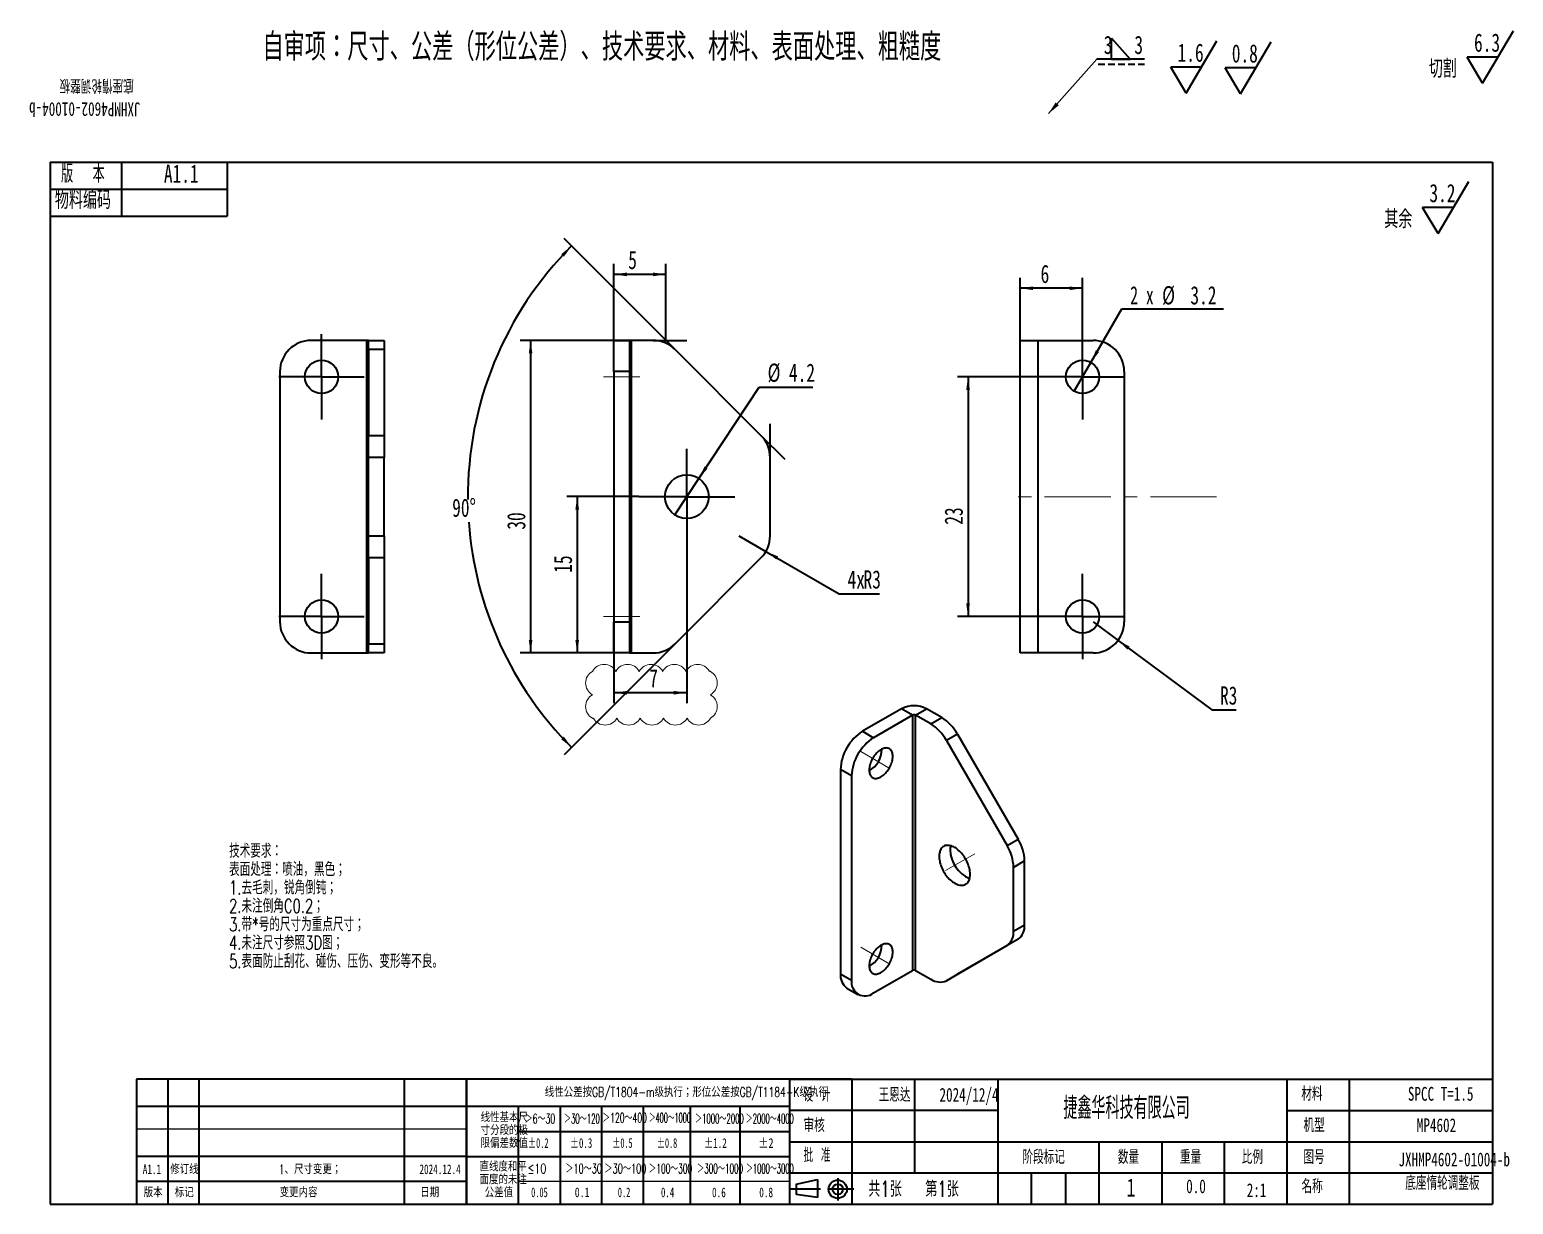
# Model space of a CAD drawing. Header units: millimetres. Extents: x 10 to 515, y -34 to 231.
# Drawn here: x 10.3 to 295.2, y 5.5 to 230.9 of the extents above; entities that cross this region are included whole.
import ezdxf

# ---------------------------------------------------------------- set-up
doc = ezdxf.new("R2010")
doc.units = ezdxf.units.MM
doc.linetypes.add('CENTERX2', pattern=[20.32, 12.7, -2.54, 2.54, -2.54])
doc.linetypes.add('HIDDEN', pattern=[1.905, 1.27, -0.635])
doc.layers.add('FORMAT', color=7, linetype='Continuous', lineweight=35)
doc.layers.add('轮廓实线层', color=7, linetype='Continuous', lineweight=35)
doc.styles.add('SLDTEXTSTYLE0', font='TXT', dxfattribs={"width": 0.7, "bigfont": 'bigfont'})
doc.styles.add('SLDTEXTSTYLE1', font='TXT', dxfattribs={"width": 0.7})
doc.styles.add('SLDTEXTSTYLE10', font='TXT', dxfattribs={"width": 0.569954, "bigfont": 'bigfont'})
doc.styles.add('SLDTEXTSTYLE11', font='TXT', dxfattribs={"width": 0.542825, "bigfont": 'bigfont'})
doc.styles.add('SLDTEXTSTYLE12', font='TXT', dxfattribs={"width": 0.607411, "bigfont": 'bigfont'})
doc.styles.add('SLDTEXTSTYLE13', font='TXT', dxfattribs={"width": 0.494457, "bigfont": 'bigfont'})
doc.styles.add('SLDTEXTSTYLE14', font='TXT', dxfattribs={"width": 0.523419, "bigfont": 'bigfont'})
doc.styles.add('SLDTEXTSTYLE15', font='TXT', dxfattribs={"width": 0.677411})
doc.styles.add('SLDTEXTSTYLE16', font='TXT', dxfattribs={"width": 0.616681})
doc.styles.add('SLDTEXTSTYLE17', font='TXT', dxfattribs={"width": 0.592279})
doc.styles.add('SLDTEXTSTYLE18', font='TXT', dxfattribs={"width": 0.633851})
doc.styles.add('SLDTEXTSTYLE19', font='TXT', dxfattribs={"width": 0.751649})
doc.styles.add('SLDTEXTSTYLE2', font='TXT', dxfattribs={"width": 0.579353, "bigfont": 'bigfont'})
doc.styles.add('SLDTEXTSTYLE20', font='TXT', dxfattribs={"width": 0.672854})
doc.styles.add('SLDTEXTSTYLE21', font='TXT', dxfattribs={"width": 0.604873})
doc.styles.add('SLDTEXTSTYLE22', font='TXT', dxfattribs={"width": 0.692137})
doc.styles.add('SLDTEXTSTYLE23', font='TXT', dxfattribs={"width": 0.516181, "bigfont": 'bigfont'})
doc.styles.add('SLDTEXTSTYLE24', font='TXT', dxfattribs={"width": 0.786906})
doc.styles.add('SLDTEXTSTYLE25', font='TXT', dxfattribs={"width": 0.513075, "bigfont": 'bigfont'})
doc.styles.add('SLDTEXTSTYLE26', font='TXT', dxfattribs={"width": 0.6, "bigfont": 'bigfont'})
doc.styles.add('SLDTEXTSTYLE27', font='TXT', dxfattribs={"width": 0.633333})
doc.styles.add('SLDTEXTSTYLE3', font='TXT', dxfattribs={"width": 0.633333, "bigfont": 'bigfont'})
doc.styles.add('SLDTEXTSTYLE4', font='TXT', dxfattribs={"width": 0.589499, "bigfont": 'bigfont'})
doc.styles.add('SLDTEXTSTYLE5', font='TXT', dxfattribs={"width": 0.526455, "bigfont": 'bigfont'})
doc.styles.add('SLDTEXTSTYLE6', font='TXT', dxfattribs={"width": 0.583287, "bigfont": 'bigfont'})
doc.styles.add('SLDTEXTSTYLE7', font='TXT', dxfattribs={"width": 0.632085})
doc.styles.add('SLDTEXTSTYLE8', font='TXT', dxfattribs={"width": 0.735068, "bigfont": 'bigfont'})
doc.styles.add('SLDTEXTSTYLE9', font='TXT', dxfattribs={"width": 0.615255, "bigfont": 'bigfont'})
doc.dimstyles.new('SLDDIMSTYLE0', dxfattribs={"dimtxt": 0.18, "dimasz": 2.5, "dimexe": 0, "dimexo": 0.0625, "dimgap": 0, "dimtad": 0, "dimtih": 1, "dimtoh": 1, "dimdec": 0, "dimrnd": 1e-09, "dimzin": 0, "dimdsep": 46, "dimtxsty": 'Standard', "dimsah": 1, "dimcen": 0.09, "dimadec": 0, "dimazin": 0, "dimtfac": 2.5, "dimtdec": 0, "dimtofl": 0, "dimtmove": 0, "dimatfit": 3, "dimfxl": 0, "dimfrac": 2, "dimtolj": 1, "dimtzin": 0, "dimarcsym": 0})
doc.dimstyles.new('SLDDIMSTYLE1', dxfattribs={"dimtxt": 3.5, "dimasz": 2.5, "dimexe": 0, "dimexo": 0.0625, "dimgap": 0.875, "dimtad": 2, "dimlfac": 0.5, "dimrnd": 1e-09, "dimzin": 12, "dimdsep": 46, "dimtxsty": 'SLDTEXTSTYLE1', "dimsah": 1, "dimcen": 0.09, "dimadec": 0, "dimazin": 3, "dimtfac": 1, "dimtmove": 0, "dimatfit": 0, "dimfxl": 0, "dimfrac": 2, "dimtolj": 1, "dimtzin": 12, "dimarcsym": 0})
doc.dimstyles.new('SLDDIMSTYLE2', dxfattribs={"dimtxt": 3.5, "dimasz": 2.5, "dimexe": 0, "dimexo": 0.0625, "dimgap": 0.875, "dimtad": 2, "dimlfac": 0.5, "dimrnd": 1e-09, "dimzin": 12, "dimdsep": 46, "dimtxsty": 'SLDTEXTSTYLE1', "dimsah": 1, "dimcen": 0.09, "dimadec": 0, "dimazin": 3, "dimtfac": 1, "dimtofl": 0, "dimtmove": 0, "dimatfit": 3, "dimfxl": 0, "dimfrac": 2, "dimtolj": 1, "dimtzin": 12, "dimarcsym": 0})
doc.dimstyles.new('SLDDIMSTYLE3', dxfattribs={"dimtxt": 3.5, "dimasz": 2.5, "dimexe": 0, "dimexo": 0.0625, "dimgap": 0.875, "dimtad": 0, "dimtih": 1, "dimtoh": 1, "dimlfac": 0.5, "dimrnd": 1e-09, "dimzin": 12, "dimdsep": 46, "dimtxsty": 'SLDTEXTSTYLE1', "dimblk1": 'NONE', "dimsah": 1, "dimcen": 0, "dimadec": 0, "dimazin": 3, "dimtfac": 1, "dimtmove": 0, "dimatfit": 3, "dimldrblk": 'NONE', "dimfxl": 0, "dimfrac": 2, "dimtolj": 1, "dimtzin": 12, "dimarcsym": 0})
doc.dimstyles.new('SLDDIMSTYLE4', dxfattribs={"dimtxt": 3.5, "dimasz": 2.5, "dimexe": 0, "dimexo": 0.0625, "dimgap": 0.875, "dimtad": 0, "dimtih": 1, "dimtoh": 1, "dimdec": 4, "dimlfac": 0.5, "dimzin": 12, "dimdsep": 46, "dimtxsty": 'SLDTEXTSTYLE1', "dimsah": 1, "dimcen": 0.09, "dimazin": 3, "dimtfac": 1, "dimtofl": 0, "dimtmove": 0, "dimatfit": 3, "dimfxl": 0, "dimfrac": 2, "dimtolj": 1, "dimtzin": 12, "dimarcsym": 0})
doc.dimstyles.new('SLDDIMSTYLE5', dxfattribs={"dimtxt": 3.5, "dimasz": 2.5, "dimexe": 0, "dimexo": 0.0625, "dimgap": 0.875, "dimtad": 0, "dimtih": 1, "dimtoh": 1, "dimlfac": 0.5, "dimrnd": 1e-09, "dimzin": 12, "dimdsep": 46, "dimtxsty": 'SLDTEXTSTYLE1', "dimsah": 1, "dimcen": 0, "dimadec": 0, "dimazin": 3, "dimtfac": 1, "dimtofl": 0, "dimtmove": 0, "dimatfit": 3, "dimfxl": 0, "dimfrac": 2, "dimtolj": 1, "dimtzin": 12, "dimarcsym": 0})
doc.dimstyles.new('SLDDIMSTYLE6', dxfattribs={"dimtxt": 3.5, "dimasz": 2.5, "dimexe": 0, "dimexo": 0.0625, "dimgap": 0.875, "dimtad": 0, "dimtih": 1, "dimtoh": 1, "dimdec": 1, "dimlfac": 0.5, "dimrnd": 1e-09, "dimzin": 12, "dimdsep": 46, "dimtxsty": 'SLDTEXTSTYLE1', "dimblk1": 'NONE', "dimsah": 1, "dimcen": 0, "dimadec": 0, "dimazin": 3, "dimtfac": 1, "dimtmove": 0, "dimatfit": 3, "dimldrblk": 'NONE', "dimfxl": 0, "dimfrac": 2, "dimtolj": 1, "dimtzin": 12, "dimarcsym": 0})
doc.dimstyles.new('SLDDIMSTYLE7', dxfattribs={"dimtxt": 3.5, "dimasz": 2.5, "dimexe": 0, "dimexo": 0.0625, "dimgap": 0.875, "dimtad": 0, "dimtih": 1, "dimtoh": 1, "dimlfac": 0.5, "dimrnd": 1e-09, "dimzin": 12, "dimdsep": 46, "dimtxsty": 'SLDTEXTSTYLE1', "dimsah": 1, "dimcen": 0, "dimadec": 0, "dimazin": 3, "dimtfac": 1, "dimtofl": 0, "dimtmove": 0, "dimatfit": 3, "dimfxl": 0, "dimfrac": 2, "dimtolj": 1, "dimtzin": 12, "dimarcsym": 0})

# ---------------------------------------------------------------- blocks, each defined once
blk = doc.blocks.new('SW_NOTE_0_3')
at = {"layer": 'FORMAT', "color": 0, "attachment_point": 1, "style": 'SLDTEXTSTYLE0'}
for s, insert, char_height in [('技术要求：', (0, 3.41), 2.646), ('表面处理：喷油，黑色；', (0, -0.12), 2.6458), ('1.去毛刺，锐角倒钝；', (0, -3.64), 2.6458), ('2.未注倒角C0.2；', (0, -7.17), 2.6458), ('3.带*号的尺寸为重点尺寸；', (0, -10.7), 2.6458), ('4.未注尺寸参照3D图；', (0, -14.23), 2.6458), ('5.表面防止刮花、碰伤、压伤、变形等不良。', (0, -17.76), 2.6458)]:
    blk.add_mtext(s, dxfattribs=dict(at, insert=insert, char_height=char_height))
blk = doc.blocks.new('SW_NOTE_0_14')
at = {"layer": 'FORMAT', "color": 0, "char_height": 1.852, "attachment_point": 2, "style": 'SLDTEXTSTYLE0'}
for s, insert in [('线性基本尺', (6.37, 2.39)), ('寸分段的极', (6.37, -0.08)), ('限偏差数值', (6.37, -2.55))]:
    blk.add_mtext(s, dxfattribs=dict(at, insert=insert))
blk = doc.blocks.new('SW_NOTE_0_15')
at = {"layer": 'FORMAT', "color": 0, "char_height": 1.852, "attachment_point": 2, "style": 'SLDTEXTSTYLE0'}
for s, insert in [('面度的未注', (6.37, -0.08)), ('直线度和平', (6.37, 2.39)), ('公差值', (5.55, -2.55))]:
    blk.add_mtext(s, dxfattribs=dict(at, insert=insert))
blk = doc.blocks.new('SW_NOTE_0_16')
at = {"layer": 'FORMAT', "color": 0, "attachment_point": 2}
for s, insert, char_height, style in [('JXHMP4602-01004-b', (17.12, 3.41), 2.6458, 'SLDTEXTSTYLE1'), ('底座惰轮调整板', (14.84, -1.12), 2.646, 'SLDTEXTSTYLE0')]:
    blk.add_mtext(s, dxfattribs=dict(at, insert=insert, char_height=char_height, style=style))
blk = doc.blocks.new('SW_NOTE_0_17')
at = {"layer": 'FORMAT', "color": 0, "attachment_point": 2, "rotation": 180}
for s, insert, char_height, style in [('底座惰轮调整板', (-14.84, 1.12), 2.646, 'SLDTEXTSTYLE0'), ('JXHMP4602-01004-b', (-17.12, -3.41), 2.6458, 'SLDTEXTSTYLE1')]:
    blk.add_mtext(s, dxfattribs=dict(at, insert=insert, char_height=char_height, style=style))
blk = doc.blocks.new('SW_SFSYMBOL_0')
at = {"layer": 'FORMAT', "color": 0}
for p, q in [((1.65, -5), (7.55, 5)), ((1.65, -5), (-1.3, 0)), ((4.6, 0), (-1.3, 0))]:
    blk.add_line(p, q, dxfattribs=at)
at = {"layer": 'FORMAT', "color": 0, "char_height": 3.5, "attachment_point": 1}
for s, insert, style in [('3.2', (0, 4.51), 'SLDTEXTSTYLE1'), ('其余', (-8.67, -0.49), 'SLDTEXTSTYLE0')]:
    blk.add_mtext(s, dxfattribs=dict(at, insert=insert, style=style))
blk = doc.blocks.new('SW_SFSYMBOL_1')
at = {"layer": 'FORMAT', "color": 0}
for p, q in [((1.65, -5), (7.55, 5)), ((1.65, -5), (-1.3, 0)), ((4.6, 0), (-1.3, 0))]:
    blk.add_line(p, q, dxfattribs=at)
at = {"layer": 'FORMAT', "color": 0, "char_height": 3.5, "attachment_point": 1}
for s, insert, style in [('6.3', (0, 4.51), 'SLDTEXTSTYLE1'), ('切割', (-8.68, -0.49), 'SLDTEXTSTYLE0')]:
    blk.add_mtext(s, dxfattribs=dict(at, insert=insert, style=style))
blk = doc.blocks.new('SW_SFSYMBOL_2')
at = {"layer": 'FORMAT', "color": 0}
for p, q in [((1.65, -5), (7.55, 5)), ((1.65, -5), (-1.3, 0)), ((4.6, 0), (-1.3, 0))]:
    blk.add_line(p, q, dxfattribs=at)
at = {"layer": 'FORMAT', "color": 0, "insert": (0, 4.51), "char_height": 3.5, "attachment_point": 1, "style": 'SLDTEXTSTYLE1'}
blk.add_mtext('0.8', dxfattribs=at)
blk = doc.blocks.new('SW_SFSYMBOL_3')
at = {"layer": 'FORMAT', "color": 0}
for p, q in [((1.65, -5), (7.55, 5)), ((1.65, -5), (-1.3, 0)), ((4.6, 0), (-1.3, 0))]:
    blk.add_line(p, q, dxfattribs=at)
at = {"layer": 'FORMAT', "color": 0, "insert": (0, 4.51), "char_height": 3.5, "attachment_point": 1, "style": 'SLDTEXTSTYLE1'}
blk.add_mtext('1.6', dxfattribs=at)
blk = doc.blocks.new('SW_SYMBOL_WELD_FILL')
at = {"layer": 'FORMAT', "color": 0}
for p, q in [((100, 0), (100, 900)), ((100, 900), (900, 0)), ((100, 0), (900, 0))]:
    blk.add_line(p, q, dxfattribs=at)
blk = doc.blocks.new('SW_WELDSYMBOL_0')
at = {"layer": 'FORMAT', "color": 0}
blk.add_line((9.15, 0), (0, 0), dxfattribs=at)
at = {"layer": 'FORMAT', "color": 0, "linetype": 'HIDDEN'}
blk.add_line((9.15, -1), (0, -1), dxfattribs=at)
at = {"layer": 'FORMAT', "color": 0, "xscale": 0.004511737089201878, "yscale": 0.004511737089201878, "zscale": 0.004511737089201878}
blk.add_blockref('SW_SYMBOL_WELD_FILL', (2.31, 0), dxfattribs=at)
at = {"layer": 'FORMAT', "color": 0, "char_height": 3.5, "attachment_point": 1, "style": 'SLDTEXTSTYLE1'}
for insert in [(1.31, 4.51), (7.18, 4.51)]:
    blk.add_mtext('3', dxfattribs=dict(at, insert=insert))
blk = doc.blocks.new('_D')
at = {"layer": 'FORMAT'}
for p, q in [((122.48, 165.28), (122.48, 185.94)), ((132.48, 171.28), (132.48, 185.94)), ((132.48, 183.94), (122.48, 183.94))]:
    blk.add_line(p, q, dxfattribs=at)
for points in [[(122.48, 183.94), (124.98, 183.59), (124.98, 184.29)], [(132.48, 183.94), (129.98, 184.29), (129.98, 183.59)]]:
    blk.add_solid(points, dxfattribs=at)
at = {"layer": 'FORMAT', "insert": (125.23, 188.45), "char_height": 3.5, "attachment_point": 1, "style": 'SLDTEXTSTYLE1'}
blk.add_mtext('5', dxfattribs=at)
blk = doc.blocks.new('_D_1')
at = {"layer": 'FORMAT'}
for p, q in [((136.48, 132.08), (136.48, 101.64)), ((122.48, 117.28), (122.48, 101.64)), ((136.48, 103.64), (122.48, 103.64))]:
    blk.add_line(p, q, dxfattribs=at)
for points in [[(122.48, 103.64), (124.98, 103.29), (124.98, 103.99)], [(136.48, 103.64), (133.98, 103.99), (133.98, 103.29)]]:
    blk.add_solid(points, dxfattribs=at)
at = {"layer": 'FORMAT', "insert": (129.27, 108.15), "char_height": 3.5, "attachment_point": 1, "style": 'SLDTEXTSTYLE1'}
blk.add_mtext('7', dxfattribs=at)
blk = doc.blocks.new('_D_2')
at = {"layer": 'FORMAT'}
for p, q in [((127.28, 141.28), (113.43, 141.28)), ((115.43, 141.28), (115.43, 111.28)), ((125.48, 111.28), (113.43, 111.28))]:
    blk.add_line(p, q, dxfattribs=at)
for points in [[(115.43, 141.28), (115.08, 138.78), (115.78, 138.78)], [(115.43, 111.28), (115.78, 113.78), (115.08, 113.78)]]:
    blk.add_solid(points, dxfattribs=at)
at = {"layer": 'FORMAT', "insert": (110.92, 126.67), "char_height": 3.5, "attachment_point": 1, "rotation": 90, "style": 'SLDTEXTSTYLE1'}
blk.add_mtext('15', dxfattribs=at)
blk = doc.blocks.new('_D_3')
at = {"layer": 'FORMAT'}
for p, q in [((125.48, 171.28), (104.48, 171.28)), ((106.48, 171.28), (106.48, 111.28)), ((125.48, 111.28), (104.48, 111.28))]:
    blk.add_line(p, q, dxfattribs=at)
for points in [[(106.48, 171.28), (106.13, 168.78), (106.83, 168.78)], [(106.48, 111.28), (106.83, 113.78), (106.13, 113.78)]]:
    blk.add_solid(points, dxfattribs=at)
at = {"layer": 'FORMAT', "insert": (101.97, 134.94), "char_height": 3.5, "attachment_point": 1, "rotation": 90, "style": 'SLDTEXTSTYLE1'}
blk.add_mtext('30', dxfattribs=at)
blk = doc.blocks.new('_D_4')
at = {"layer": 'FORMAT'}
for p, q in [((138.8, 144.78), (150.4, 162.3)), ((150.4, 162.3), (160.71, 162.3)), ((134.16, 137.77), (138.8, 144.78))]:
    blk.add_line(p, q, dxfattribs=at)
blk.add_solid([(138.8, 144.78), (140.47, 146.67), (139.89, 147.06)], dxfattribs=at)
at = {"layer": 'FORMAT', "char_height": 3.5, "attachment_point": 1, "style": 'SLDTEXTSTYLE1'}
for s, insert in [('%%c', (151.99, 166.83)), ('4.2', (156.1, 166.82))]:
    blk.add_mtext(s, dxfattribs=dict(at, insert=insert))
blk = doc.blocks.new('_None')
blk = doc.blocks.new('_D_5')
at = {"layer": 'FORMAT'}
for p, q in [((134.24, 169.52), (112.95, 190.81)), ((134.24, 113.03), (112.95, 91.74))]:
    blk.add_line(p, q, dxfattribs=at)
for start, end in [(135, 180.4705), (184.1206, 225)]:
    blk.add_arc((162.48, 141.28), 68.05, start, end, dxfattribs=at)
for points in [[(114.36, 189.4), (112.37, 187.84), (112.88, 187.35)], [(114.36, 93.15), (112.88, 95.2), (112.37, 94.71)]]:
    blk.add_solid(points, dxfattribs=at)
at = {"layer": 'FORMAT', "insert": (91.42, 140.9), "char_height": 3.5, "attachment_point": 1, "style": 'SLDTEXTSTYLE1'}
blk.add_mtext('90°', dxfattribs=at)
blk = doc.blocks.new('_D_6')
at = {"layer": 'FORMAT'}
for p, q in [((146.48, 133.76), (151.68, 130.76)), ((151.68, 130.76), (165.76, 122.63)), ((165.76, 122.63), (173.48, 122.63))]:
    blk.add_line(p, q, dxfattribs=at)
blk.add_solid([(151.68, 130.76), (153.67, 129.21), (154.02, 129.81)], dxfattribs=at)
at = {"layer": 'FORMAT', "char_height": 3.5, "attachment_point": 1, "style": 'SLDTEXTSTYLE1'}
for s, insert in [('4x', (167.35, 127.14)), ('R3', (170.42, 127.14))]:
    blk.add_mtext(s, dxfattribs=dict(at, insert=insert))
blk = doc.blocks.new('SW_CENTERMARKSYMBOL_0')
at = {"layer": 'FORMAT', "color": 0}
for p, q in [((0, 5), (0, 9.2)), ((0, 0), (0, 5)), ((-5, 0), (-9.2, 0)), ((0, 0), (-5, 0)), ((0, 0), (0, -5)), ((0, 0), (5, 0)), ((5, 0), (9.2, 0)), ((0, -5), (0, -9.2))]:
    blk.add_line(p, q, dxfattribs=at)
blk = doc.blocks.new('SW_REVISION_CLOUD_0')
at = {"layer": 'FORMAT', "color": 0, "linetype": 'Continuous', "lineweight": 18}
for centre, radius, start, end in [((-9.08, 3.25), 2.57, 28.955, 151.045), ((-4.59, 3.25), 2.57, 28.955, 151.045), ((-0.09, 3.25), 2.57, 28.955, 151.045), ((4.4, 3.25), 2.57, 28.955, 151.045), ((8.89, 3.25), 2.57, 28.955, 151.045), ((-10.08, 2.25), 2.57, 118.955, 241.045), ((11.23, 4.44), 0.107, 28.955, 151.045), ((10.08, 2.25), 2.57, 298.955, 61.045), ((-10.08, -2.25), 2.57, 118.955, 241.045), ((10.08, -2.25), 2.57, 298.955, 61.045), ((-11.23, -4.44), 0.107, 208.955, 331.045), ((-8.89, -3.25), 2.57, 208.955, 331.045), ((-4.4, -3.25), 2.57, 208.955, 331.045), ((0.09, -3.25), 2.57, 208.955, 331.045), ((4.59, -3.25), 2.57, 208.955, 331.045), ((9.08, -3.25), 2.57, 208.955, 331.045)]:
    blk.add_arc(centre, radius, start, end, dxfattribs=at)
blk = doc.blocks.new('_D_7')
at = {"layer": 'FORMAT'}
for p, q in [((204.29, 164.28), (188.49, 164.28)), ((190.49, 164.28), (190.49, 118.28)), ((204.29, 118.28), (188.49, 118.28))]:
    blk.add_line(p, q, dxfattribs=at)
for points in [[(190.49, 164.28), (190.14, 161.78), (190.84, 161.78)], [(190.49, 118.28), (190.84, 120.78), (190.14, 120.78)]]:
    blk.add_solid(points, dxfattribs=at)
at = {"layer": 'FORMAT', "insert": (185.98, 135.89), "char_height": 3.5, "attachment_point": 1, "rotation": 90, "style": 'SLDTEXTSTYLE1'}
blk.add_mtext('23', dxfattribs=at)
blk = doc.blocks.new('_D_8')
at = {"layer": 'FORMAT'}
for p, q in [((200.49, 171.28), (200.49, 183.28)), ((212.49, 172.48), (212.49, 183.28)), ((212.49, 181.28), (200.49, 181.28))]:
    blk.add_line(p, q, dxfattribs=at)
for points in [[(200.49, 181.28), (202.99, 180.93), (202.99, 181.63)], [(212.49, 181.28), (209.99, 181.63), (209.99, 180.93)]]:
    blk.add_solid(points, dxfattribs=at)
at = {"layer": 'FORMAT', "insert": (204.42, 185.79), "char_height": 3.5, "attachment_point": 1, "style": 'SLDTEXTSTYLE1'}
blk.add_mtext('6', dxfattribs=at)
blk = doc.blocks.new('_D_9')
at = {"layer": 'FORMAT'}
for p, q in [((214.09, 167.05), (220.04, 177.35)), ((220.04, 177.35), (239.54, 177.35)), ((210.89, 161.5), (214.09, 167.05))]:
    blk.add_line(p, q, dxfattribs=at)
blk.add_solid([(214.09, 167.05), (215.65, 169.04), (215.04, 169.39)], dxfattribs=at)
at = {"layer": 'FORMAT', "char_height": 3.5, "attachment_point": 1}
for s, insert, style in [('2 x', (221.63, 181.68), 'SLDTEXTSTYLE27'), ('%%c', (227.76, 181.69), 'SLDTEXTSTYLE1'), ('3.2', (233.19, 181.68), 'SLDTEXTSTYLE1')]:
    blk.add_mtext(s, dxfattribs=dict(at, insert=insert, style=style))
blk = doc.blocks.new('_D_10')
at = {"layer": 'FORMAT'}
for p, q in [((214.49, 117.28), (219.31, 113.7)), ((219.31, 113.7), (237.3, 100.36)), ((237.3, 100.36), (241.95, 100.36))]:
    blk.add_line(p, q, dxfattribs=at)
blk.add_solid([(219.31, 113.7), (221.11, 111.93), (221.53, 112.49)], dxfattribs=at)
at = {"layer": 'FORMAT', "insert": (238.88, 104.87), "char_height": 3.5, "attachment_point": 1, "style": 'SLDTEXTSTYLE1'}
blk.add_mtext('R3', dxfattribs=at)
blk = doc.blocks.new('SW_CENTERMARKSYMBOL_1')
at = {"layer": 'FORMAT', "color": 0}
for p, q in [((0, 5), (0, 8.2)), ((0, 0), (0, 5)), ((-5, 0), (-8.2, 0)), ((0, 0), (-5, 0)), ((0, 0), (0, -5)), ((0, 0), (5, 0)), ((5, 0), (8.2, 0)), ((0, -5), (0, -8.2))]:
    blk.add_line(p, q, dxfattribs=at)
blk = doc.blocks.new('SW_CENTERMARKSYMBOL_2')
at = {"layer": 'FORMAT', "color": 0}
for p, q in [((0, 5), (0, 8.2)), ((0, 0), (0, 5)), ((-5, 0), (-8.2, 0)), ((0, 0), (-5, 0)), ((0, 0), (0, -5)), ((0, 0), (5, 0)), ((5, 0), (8.2, 0)), ((0, -5), (0, -8.2))]:
    blk.add_line(p, q, dxfattribs=at)
blk = doc.blocks.new('SW_CENTERMARKSYMBOL_3')
at = {"layer": 'FORMAT', "color": 0}
for p, q in [((0, 5), (0, 8.2)), ((0, 0), (0, 5)), ((-5, 0), (-8.2, 0)), ((0, 0), (-5, 0)), ((0, 0), (0, -5)), ((0, 0), (5, 0)), ((5, 0), (8.2, 0)), ((0, -5), (0, -8.2))]:
    blk.add_line(p, q, dxfattribs=at)
blk = doc.blocks.new('SW_CENTERMARKSYMBOL_4')
at = {"layer": 'FORMAT', "color": 0}
for p, q in [((0, 5), (0, 8.2)), ((0, 0), (0, 5)), ((-5, 0), (-8.2, 0)), ((0, 0), (-5, 0)), ((0, 0), (0, -5)), ((0, 0), (5, 0)), ((5, 0), (8.2, 0)), ((0, -5), (0, -8.2))]:
    blk.add_line(p, q, dxfattribs=at)

msp = doc.modelspace()

# ---------------------------------------------------------------- linework, layer by layer
at = {"color": 7, "linetype": 'Continuous', "lineweight": 35}
for p, q in [((74.93588, 171.27563), (64.33588, 171.27563)), ((74.93588, 171.27563), (74.93588, 111.27563)), ((75.33588, 171.27563), (74.93588, 171.27563)), ((75.33588, 171.27563), (78.33588, 171.27563)), ((75.33588, 169.51827), (75.33588, 171.27563)), ((78.33588, 171.27563), (78.33588, 169.51827)), ((122.4821, 171.27563), (125.4821, 171.27563)), ((122.4821, 165.27563), (122.4821, 171.27563)), ((125.4821, 171.27563), (125.4821, 165.27563)), ((125.8821, 171.27563), (125.4821, 171.27563)), ((125.8821, 111.27563), (125.8821, 171.27563)), ((129.99682, 171.27563), (125.8821, 171.27563)), ((200.49381, 171.27563), (203.89381, 171.27563)), ((200.49381, 111.27563), (200.49381, 171.27563)), ((203.89381, 171.27563), (203.89381, 111.27563)), ((203.89381, 171.27563), (214.49381, 171.27563)), ((78.33588, 169.51827), (75.33588, 169.51827)), ((75.33588, 169.51827), (75.33588, 153.03299)), ((78.33588, 169.51827), (78.33588, 153.03299)), ((134.23946, 169.51827), (150.72474, 153.03299)), ((58.33588, 165.27563), (58.33588, 117.27563)), ((122.4821, 165.27563), (122.4821, 117.27563)), ((125.4821, 165.27563), (122.4821, 165.27563)), ((125.4821, 165.27563), (125.4821, 117.27563)), ((220.49381, 165.27563), (220.49381, 117.27563)), ((75.33588, 153.03299), (78.33588, 153.03299)), ((75.33588, 148.79035), (75.33588, 153.03299)), ((78.33588, 153.03299), (78.33588, 148.79035)), ((78.33588, 148.79035), (75.33588, 148.79035)), ((75.33588, 133.76091), (75.33588, 148.79035)), ((78.33588, 133.76091), (78.33588, 148.79035)), ((152.4821, 133.76091), (152.4821, 148.79035)), ((75.33588, 133.76091), (78.33588, 133.76091)), ((75.33588, 129.51827), (75.33588, 133.76091)), ((78.33588, 133.76091), (78.33588, 129.51827)), ((78.33588, 129.51827), (75.33588, 129.51827)), ((75.33588, 129.51827), (75.33588, 113.03299)), ((78.33588, 129.51827), (78.33588, 113.03299)), ((150.72474, 129.51827), (134.23946, 113.03299)), ((122.4821, 117.27563), (125.4821, 117.27563)), ((122.4821, 111.27563), (122.4821, 117.27563)), ((125.4821, 117.27563), (125.4821, 111.27563)), ((64.33588, 111.27563), (74.93588, 111.27563)), ((74.93588, 111.27563), (75.33588, 111.27563)), ((75.33588, 113.03299), (78.33588, 113.03299)), ((75.33588, 111.27563), (75.33588, 113.03299)), ((78.33588, 111.27563), (75.33588, 111.27563)), ((78.33588, 113.03299), (78.33588, 111.27563)), ((125.4821, 111.27563), (122.4821, 111.27563)), ((125.4821, 111.27563), (125.8821, 111.27563)), ((125.8821, 111.27563), (129.99682, 111.27563)), ((203.89381, 111.27563), (200.49381, 111.27563)), ((214.49381, 111.27563), (203.89381, 111.27563)), ((177.7286, 100.56889), (170.23327, 96.24192)), ((179.84992, 99.34428), (177.7286, 100.56889)), ((180.41561, 99.34428), (182.53693, 100.56889)), ((185.44647, 98.88924), (182.53693, 100.56889)), ((179.84992, 99.34428), (172.35459, 95.01731)), ((179.84992, 99.34428), (179.84992, 50.35183)), ((180.41561, 50.35183), (180.41561, 99.34428)), ((183.32515, 97.66463), (180.41561, 99.34428)), ((183.32515, 97.66463), (185.44647, 98.88924)), ((170.23327, 96.24192), (172.35459, 95.01731)), ((188.44647, 95.72242), (186.32515, 94.49781)), ((186.32515, 94.49781), (197.98201, 74.30755)), ((188.44647, 95.72242), (200.10333, 75.53216)), ((168.11195, 87.66884), (165.99063, 88.89346)), ((165.99063, 88.89346), (165.99063, 49.6995)), ((168.11195, 87.66884), (168.11195, 48.47488)), ((197.98201, 74.30755), (200.10333, 75.53216)), ((201.34597, 71.35051), (199.22465, 70.1259)), ((201.34597, 59.07836), (201.34597, 71.35051)), ((199.22465, 57.85375), (199.22465, 70.1259)), ((199.22465, 57.85375), (201.34597, 59.07836)), ((197.98201, 55.10682), (186.32515, 48.37527)), ((200.10333, 56.33143), (188.44647, 49.59989)), ((200.10333, 56.33143), (197.98201, 55.10682)), ((165.99063, 49.6995), (168.11195, 48.47488)), ((172.35459, 46.02486), (179.84992, 50.35183)), ((180.41561, 50.35183), (183.32515, 48.67218)), ((186.32515, 48.37527), (188.44647, 49.59989)), ((167.23351, 46.95243), (169.35483, 45.72782)), ((94.18557, 14.62966), (30.7863, 14.62966))]:
    msp.add_line(p, q, dxfattribs=at)
at = {"color": 7, "linetype": 'Continuous', "lineweight": 35, "flags": 128}
for points in [[(171.50606, 88.81168), (171.51421, 88.5948), (171.53861, 88.38888), (171.57907, 88.19543), (171.63532, 88.01583), (171.70693, 87.85137), (171.7934, 87.70324), (171.8941, 87.57252), (172.00831, 87.46013), (172.1352, 87.36689), (172.27387, 87.29347), (172.4233, 87.2404), (172.58243, 87.20807), (172.75011, 87.1967), (172.92513, 87.20638), (173.10622, 87.23704), (173.29209, 87.28845), (173.4814, 87.36025), (173.67277, 87.45192), (173.86484, 87.5628), (174.05621, 87.69208), (174.24552, 87.83885), (174.43139, 88.00204), (174.61248, 88.18047), (174.7875, 88.37286), (174.95518, 88.57783), (175.1143, 88.79389), (175.26374, 89.01949), (175.4024, 89.253), (175.5293, 89.49275), (175.64351, 89.737), (175.74421, 89.984), (175.83068, 90.23196), (175.90229, 90.4791), (175.95853, 90.72364), (175.999, 90.96381), (176.02339, 91.19789), (176.03155, 91.42419), (176.02339, 91.64107), (175.999, 91.84699), (175.95853, 92.04044), (175.90229, 92.22004), (175.83068, 92.3845), (175.74421, 92.53262), (175.64351, 92.66335), (175.5293, 92.77574), (175.4024, 92.86898), (175.26374, 92.9424), (175.1143, 92.99546), (174.95518, 93.0278), (174.7875, 93.03917), (174.61248, 93.02949), (174.43139, 92.99883), (174.24552, 92.94742), (174.05621, 92.87562), (173.86484, 92.78395), (173.67277, 92.67307), (173.4814, 92.54378), (173.29209, 92.39702), (173.10622, 92.23383), (172.92513, 92.0554), (172.75011, 91.86301), (172.58243, 91.65804), (172.4233, 91.44198), (172.27387, 91.21638), (172.1352, 90.98287), (172.00831, 90.74312), (171.8941, 90.49887), (171.7934, 90.25187), (171.70693, 90.00391), (171.63532, 89.75677), (171.57907, 89.51223), (171.53861, 89.27206), (171.51421, 89.03798), (171.50606, 88.81168)], [(190.88079, 68.80663), (190.87268, 69.06459), (190.84839, 69.3305), (190.80806, 69.60291), (190.75191, 69.88034), (190.68024, 70.16127), (190.59345, 70.44417), (190.492, 70.72748), (190.37646, 71.00967), (190.24745, 71.28919), (190.10568, 71.56451), (189.95193, 71.83413), (189.78703, 72.09659), (189.61188, 72.35043), (189.42744, 72.59429), (189.23471, 72.82683), (189.03476, 73.04677), (188.82867, 73.25291), (188.61757, 73.44414), (188.40261, 73.6194), (188.18496, 73.77774), (187.96582, 73.91829), (187.74638, 74.04029), (187.52783, 74.14307), (187.31138, 74.22606), (187.0982, 74.28882), (186.88946, 74.33101), (186.6863, 74.35238), (186.48983, 74.35283), (186.30112, 74.33235), (186.12121, 74.29106), (185.95106, 74.22917), (185.79163, 74.14703), (185.64376, 74.04509), (185.50828, 73.92391), (185.38592, 73.78413), (185.27736, 73.62654), (185.18317, 73.45198), (185.10389, 73.26142), (185.03993, 73.05589), (184.99166, 72.83652), (184.95933, 72.6045), (184.94312, 72.3611), (184.94312, 72.10765), (184.95933, 71.84554), (184.99166, 71.57619), (185.03993, 71.30108), (185.10389, 71.02171), (185.18317, 70.73961), (185.27736, 70.45631), (185.38592, 70.17336), (185.50828, 69.89232), (185.64376, 69.61471), (185.79163, 69.34205), (185.95106, 69.07583), (186.12121, 68.8175), (186.30112, 68.56848), (186.48983, 68.33012), (186.6863, 68.10373), (186.88946, 67.89054), (187.0982, 67.69172), (187.31138, 67.50835), (187.52783, 67.34143), (187.74638, 67.19189), (187.96582, 67.06052), (188.18496, 66.94806), (188.40261, 66.85511), (188.61757, 66.78218), (188.82867, 66.72967), (189.03476, 66.69787), (189.23471, 66.68695), (189.42744, 66.69697), (189.61188, 66.72788), (189.78703, 66.77951), (189.95193, 66.85157), (190.10568, 66.94367), (190.24745, 67.05531), (190.37646, 67.18588), (190.492, 67.33466), (190.59345, 67.50085), (190.68024, 67.68354), (190.75191, 67.88172), (190.80806, 68.09431), (190.84839, 68.32017), (190.87268, 68.55804), (190.88079, 68.80663)], [(171.50606, 51.2508), (171.51421, 51.03392), (171.53861, 50.82801), (171.57907, 50.63455), (171.63532, 50.45495), (171.70693, 50.29049), (171.7934, 50.14237), (171.8941, 50.01164), (172.00831, 49.89925), (172.1352, 49.80601), (172.27387, 49.73259), (172.4233, 49.67953), (172.58243, 49.64719), (172.75011, 49.63582), (172.92513, 49.6455), (173.10622, 49.67616), (173.29209, 49.72757), (173.4814, 49.79937), (173.67277, 49.89104), (173.86484, 50.00192), (174.05621, 50.13121), (174.24552, 50.27797), (174.43139, 50.44116), (174.61248, 50.61959), (174.7875, 50.81198), (174.95518, 51.01695), (175.1143, 51.23301), (175.26374, 51.45861), (175.4024, 51.69213), (175.5293, 51.93187), (175.64351, 52.17613), (175.74421, 52.42312), (175.83068, 52.67108), (175.90229, 52.91822), (175.95853, 53.16276), (175.999, 53.40293), (176.02339, 53.63701), (176.03155, 53.86331), (176.02339, 54.0802), (175.999, 54.28611), (175.95853, 54.47956), (175.90229, 54.65916), (175.83068, 54.82362), (175.74421, 54.97175), (175.64351, 55.10248), (175.5293, 55.21486), (175.4024, 55.3081), (175.26374, 55.38152), (175.1143, 55.43459), (174.95518, 55.46692), (174.7875, 55.47829), (174.61248, 55.46861), (174.43139, 55.43796), (174.24552, 55.38654), (174.05621, 55.31474), (173.86484, 55.22307), (173.67277, 55.11219), (173.4814, 54.98291), (173.29209, 54.83614), (173.10622, 54.67295), (172.92513, 54.49452), (172.75011, 54.30213), (172.58243, 54.09717), (172.4233, 53.8811), (172.27387, 53.6555), (172.1352, 53.42199), (172.00831, 53.18224), (171.8941, 52.93799), (171.7934, 52.69099), (171.70693, 52.44303), (171.63532, 52.19589), (171.57907, 51.95135), (171.53861, 51.71118), (171.51421, 51.4771), (171.50606, 51.2508)]]:
    msp.add_lwpolyline(points, dxfattribs=at)
at = {"color": 7, "linetype": 'Continuous', "lineweight": 35}
for centre, radius in [((66.33588, 164.27563), 3.2), ((212.49381, 164.27563), 3.2), ((136.4821, 141.27563), 4.2), ((66.33588, 118.27563), 3.2), ((212.49381, 118.27563), 3.2)]:
    msp.add_circle(centre, radius, dxfattribs=at)
for centre, radius, start, end in [((64.33588, 165.27563), 6, 90, 180), ((129.99682, 165.27563), 6, 45, 90), ((214.49381, 165.27563), 6, 0, 90), ((146.4821, 148.79035), 6, 0, 45), ((146.4821, 133.76091), 6, 315, 0), ((64.33588, 117.27563), 6, 180, 270), ((214.49381, 117.27563), 6, 270, 0), ((129.99682, 117.27563), 6, 270, 315), ((180.13276, 95.94106), 5.21505, 62.5480408, 117.4519592), ((180.13276, 98.79839), 0.61481, 62.6096722, 117.3903278), ((178.74411, 90.32051), 8.65575, 28.8556089, 58.0453284), ((180.86543, 91.54513), 8.65575, 28.8556089, 58.0453284), ((175.18918, 88.48165), 9.20776, 122.5633367, 177.4366632), ((177.31051, 87.25703), 9.20777, 122.5633705, 177.4366294), ((169.10166, 92.81222), 4.80438, 300.0881232, 359.9172533), ((190.25626, 73.49173), 3.194, 165.8444868, 180.5662951), ((190.57286, 69.83035), 8.65684, 1.9564986, 31.1437278), ((192.69418, 71.05496), 8.65684, 1.9564986, 31.1437278), ((193.13033, 73.5914), 6.06934, 181.239067, 247.2572552), ((196.22069, 57.55813), 3.01847, 305.6980385, 5.620379), ((198.34201, 58.78274), 3.01847, 305.6980385, 5.620379), ((169.10166, 55.25134), 4.80438, 300.0881232, 359.9172533), ((168.9921, 49.40278), 3.0161, 174.3543476, 234.333472), ((170.70264, 48.06267), 2.62328, 170.9593536, 309.0298947), ((180.13276, 49.80594), 0.61481, 62.6096722, 117.3903278), ((185.08263, 51.12536), 3.01775, 234.3818273, 294.3139522)]:
    msp.add_arc(centre, radius, start, end, dxfattribs=at)
at = {"layer": 'FORMAT', "lineweight": 25}
for p, q in [((27.93557, 205.45085), (14.18557, 205.45085)), ((14.18557, 205.45085), (14.18557, 200.27697)), ((27.93557, 205.45085), (27.93557, 200.27697)), ((27.93557, 200.27697), (14.18557, 200.27697)), ((94.18557, 19.85085), (30.7863, 19.85085)), ((156.18557, 9.82966), (104.18557, 9.82966)), ((30.7863, 5.45085), (94.18557, 5.45085))]:
    msp.add_line(p, q, dxfattribs=at)
at = {"layer": 'FORMAT'}
for p, q in [((27.93557, 205.45085), (27.93557, 195.13171)), ((48.17872, 205.45085), (48.17872, 195.13171)), ((14.18557, 200.27697), (48.17872, 200.27697)), ((14.18557, 195.13171), (48.17872, 195.13171)), ((134.23946, 169.51827), (129.65367, 174.10406)), ((129.99682, 171.27563), (136.4821, 171.27563)), ((152.4821, 148.79035), (152.4821, 155.27563)), ((150.72474, 153.03299), (155.31053, 148.4472)), ((30.7863, 29.45085), (30.7863, 5.45085)), ((156.18557, 29.45085), (30.7863, 29.45085)), ((36.7863, 29.45085), (36.7863, 5.45085)), ((42.7863, 29.45085), (42.7863, 5.45085)), ((82.19981, 29.45085), (82.19981, 5.45085)), ((94.18557, 5.45085), (94.18557, 29.45085)), ((94.18557, 29.45085), (94.18557, 5.45085)), ((156.18557, 29.45085), (156.18557, 5.45085)), ((168.18557, 29.45085), (156.18557, 29.45085)), ((156.18557, 29.45085), (251.68557, 29.45085)), ((156.18557, 29.45085), (156.18557, 5.45085)), ((168.18557, 29.45085), (168.18557, 5.45085)), ((180.18557, 29.45085), (180.18557, 11.45085)), ((196.18557, 29.45085), (196.18557, 5.45085)), ((251.68557, 29.45085), (251.68557, 5.45085)), ((251.68557, 29.45085), (291.18557, 29.45085)), ((263.68557, 29.45085), (263.68557, 5.45085)), ((156.18557, 24.22966), (30.7863, 24.22966)), ((104.18557, 5.45085), (104.18557, 24.22966)), ((112.18557, 24.22966), (112.18557, 5.45085)), ((120.18557, 5.45085), (120.18557, 24.22966)), ((128.18557, 5.45085), (128.18557, 24.22966)), ((137.18557, 5.45085), (137.18557, 24.22966)), ((146.68557, 24.22966), (146.68557, 5.45085)), ((196.18557, 23.45085), (156.18557, 23.45085)), ((251.68557, 23.45085), (291.18557, 23.45085)), ((104.18557, 19.42966), (156.18557, 19.42966)), ((156.18557, 17.45085), (291.18557, 17.45085)), ((215.68557, 5.45085), (215.68557, 17.45085)), ((227.68557, 17.45085), (227.68557, 5.45085)), ((239.68557, 17.45085), (239.68557, 5.45085)), ((94.18557, 14.62966), (156.18557, 14.62966)), ((196.18557, 11.45085), (156.18557, 11.45085)), ((291.18557, 11.45085), (196.18557, 11.45085)), ((202.68557, 5.45085), (202.68557, 11.45085)), ((209.18557, 11.45085), (209.18557, 5.45085)), ((94.18557, 9.82966), (30.7863, 9.82966)), ((157.46566, 9.34083), (161.57172, 10.22563)), ((157.46566, 9.34083), (157.46566, 7.31072)), ((161.57172, 10.22563), (161.57172, 6.72907)), ((165.46566, 10.44762), (165.46566, 6.17547)), ((162.13203, 8.34701), (156.12729, 8.34701)), ((161.57172, 6.72907), (157.46566, 7.31072)), ((168.54803, 8.34701), (163.71566, 8.34701))]:
    msp.add_line(p, q, dxfattribs=at)
at = {"layer": 'FORMAT', "linetype": 'CENTERX2', "lineweight": 18}
for p, q in [((120.4821, 164.27563), (127.4821, 164.27563)), ((238.21377, 141.27563), (198.49381, 141.27563)), ((120.4821, 118.27563), (127.4821, 118.27563)), ((169.91539, 92.34247), (175.5009, 89.11802)), ((186.17884, 69.52117), (191.76436, 72.74562)), ((169.91539, 54.78159), (175.5009, 51.55714))]:
    msp.add_line(p, q, dxfattribs=at)
at = {"layer": 'FORMAT'}
for radius in [1.75, 1]:
    msp.add_circle((165.46566, 8.34701), radius, dxfattribs=at)
at = {"layer": '轮廓实线层'}
for p, q in [((14.18557, 205.45085), (291.18557, 205.45085)), ((14.18557, 205.45085), (14.18557, 5.45085)), ((291.18557, 205.45085), (291.18557, 5.45085)), ((14.18557, 5.45085), (291.18557, 5.45085))]:
    msp.add_line(p, q, dxfattribs=at)

# ---------------------------------------------------------------- block references
at = {"layer": 'FORMAT'}
for name, p in [('SW_WELDSYMBOL_0', (215.24996, 225.23397)), ('SW_SFSYMBOL_3', (230.73899, 223.74221)), ('SW_SFSYMBOL_2', (241.14439, 223.59273)), ('SW_SFSYMBOL_1', (287.66263, 225.66435)), ('SW_NOTE_0_17', (37.98751, 217.70718)), ('SW_SFSYMBOL_0', (279.09465, 196.78795)), ('SW_CENTERMARKSYMBOL_3', (66.33588, 164.27563)), ('SW_CENTERMARKSYMBOL_1', (212.49381, 164.27563)), ('SW_CENTERMARKSYMBOL_0', (136.4821, 141.27563)), ('SW_CENTERMARKSYMBOL_4', (66.33588, 118.27563)), ('SW_CENTERMARKSYMBOL_2', (212.49381, 118.27563)), ('SW_NOTE_0_3', (48.57215, 71.21405)), ('SW_NOTE_0_14', (95.05506, 20.69413)), ('SW_NOTE_0_16', (266.7388, 11.9825)), ('SW_NOTE_0_15', (94.84747, 11.23067))]:
    msp.add_blockref(name, p, dxfattribs=at)
at = {"layer": 'FORMAT', "linetype": 'Continuous', "lineweight": 18}
msp.add_blockref('SW_REVISION_CLOUD_0', (129.68942, 103.24736), dxfattribs=at)

# ---------------------------------------------------------------- texts
at = {"layer": 'FORMAT'}
for s, insert, char_height, attachment_point, style in [('自审项：尺寸、公差（形位公差）、技术要求、材料、表面处理、粗糙度', (120.1701, 230.25653), 5.2916667, 2, 'SLDTEXTSTYLE0'), ('版  本', (16.31484, 205.02985), 3.5, 1, 'SLDTEXTSTYLE26'), ('A1.1', (39.39507, 205.02985), 3.5, 2, 'SLDTEXTSTYLE1'), ('物料编码', (15.11783, 199.9773), 3.5, 1, 'SLDTEXTSTYLE0'), ('线性公差按GB/T1804-m级执行；形位公差按GB/T1184-K级执行', (136.38308, 27.92339), 1.8520833, 2, 'SLDTEXTSTYLE0'), ('设 计', (158.89303, 27.7982), 2.645833, 1, 'SLDTEXTSTYLE3'), ('王恩达', (176.37604, 27.7982), 2.645833, 2, 'SLDTEXTSTYLE0'), ('2024/12/4', (190.67936, 27.7982), 2.645833, 2, 'SLDTEXTSTYLE1'), ('捷鑫华科技有限公司', (208.78752, 26.06485), 4.233333, 1, 'SLDTEXTSTYLE2'), ('材料', (254.50044, 27.98102), 2.645833, 1, 'SLDTEXTSTYLE0'), ('SPCC T=1.5', (281.25462, 27.98102), 2.645833, 2, 'SLDTEXTSTYLE1'), ('＞6～30', (105.34571, 22.81843), 1.852083, 1, 'SLDTEXTSTYLE4'), ('＞30～120', (112.86871, 22.81843), 1.852083, 1, 'SLDTEXTSTYLE5'), ('＞120～400', (120.24049, 22.97904), 1.852083, 1, 'SLDTEXTSTYLE6'), ('＞400～1000', (129.20804, 22.97904), 1.852083, 1, 'SLDTEXTSTYLE13'), ('＞1000～2000', (138.06088, 22.81843), 1.852083, 1, 'SLDTEXTSTYLE14'), ('＞2000～4000', (147.80194, 22.81843), 1.852083, 1, 'SLDTEXTSTYLE23'), ('审核', (158.89548, 21.95707), 2.645833, 1, 'SLDTEXTSTYLE0'), ('机型', (254.90535, 21.95707), 2.645833, 1, 'SLDTEXTSTYLE0'), ('MP4602', (280.44814, 21.95707), 2.645833, 2, 'SLDTEXTSTYLE1'), ('±0.2', (105.94421, 18.14271), 1.852083, 1, 'SLDTEXTSTYLE7'), ('±0.3', (114.06056, 18.14271), 1.852083, 1, 'SLDTEXTSTYLE15'), ('±0.5', (122.16619, 18.14271), 1.852083, 1, 'SLDTEXTSTYLE16'), ('±0.8', (130.71714, 18.14271), 1.852083, 1, 'SLDTEXTSTYLE17'), ('±1.2', (139.79978, 18.14271), 1.852083, 1, 'SLDTEXTSTYLE22'), ('±2', (150.17535, 18.14271), 1.852083, 1, 'SLDTEXTSTYLE24'), ('批 准', (158.89548, 16.22139), 2.645833, 1, 'SLDTEXTSTYLE3'), ('阶段标记', (200.94039, 15.85165), 2.645833, 1, 'SLDTEXTSTYLE0'), ('数量', (219.26147, 15.85165), 2.645833, 1, 'SLDTEXTSTYLE0'), ('重量', (231.17316, 15.85165), 2.645833, 1, 'SLDTEXTSTYLE0'), ('比例', (243.05839, 15.85165), 2.645833, 1, 'SLDTEXTSTYLE0'), ('图号', (254.90535, 15.85165), 2.645833, 1, 'SLDTEXTSTYLE0'), ('A1.1', (31.99764, 13.10334), 1.852083, 1, 'SLDTEXTSTYLE1'), ('修订线', (37.28371, 13.10334), 1.852083, 1, 'SLDTEXTSTYLE0'), ('1、尺寸变更；', (58.12183, 13.10334), 1.852083, 1, 'SLDTEXTSTYLE0'), ('2024.12.4', (85.12422, 13.10334), 1.852083, 1, 'SLDTEXTSTYLE1'), ('≤10', (105.89937, 13.23361), 1.852083, 1, 'SLDTEXTSTYLE8'), ('＞10～30', (113.15681, 13.23361), 1.852083, 1, 'SLDTEXTSTYLE12'), ('＞30～100', (120.63281, 13.23361), 1.852083, 1, 'SLDTEXTSTYLE9'), ('＞100～300', (129.13438, 13.23361), 1.852083, 1, 'SLDTEXTSTYLE10'), ('＞300～1000', (138.42528, 13.23361), 1.852083, 1, 'SLDTEXTSTYLE11'), ('＞1000～3000', (147.8431, 13.23361), 1.852083, 1, 'SLDTEXTSTYLE25'), ('版本', (32.1709, 8.66744), 1.852083, 1, 'SLDTEXTSTYLE0'), ('标记', (38.1463, 8.66744), 1.852083, 1, 'SLDTEXTSTYLE0'), ('变更内容', (58.29509, 8.66744), 1.852083, 1, 'SLDTEXTSTYLE0'), ('日期', (85.29748, 8.66744), 1.852083, 1, 'SLDTEXTSTYLE0'), ('0.05', (106.58533, 8.67925), 1.852083, 1, 'SLDTEXTSTYLE18'), ('0.1', (114.96087, 8.67925), 1.852083, 1, 'SLDTEXTSTYLE19'), ('0.2', (123.22988, 8.67925), 1.852083, 1, 'SLDTEXTSTYLE21'), ('0.4', (131.51665, 8.66744), 1.852083, 1, 'SLDTEXTSTYLE20'), ('0.6', (141.32193, 8.66744), 1.852083, 1, 'SLDTEXTSTYLE1'), ('0.8', (150.39319, 8.66744), 1.852083, 1, 'SLDTEXTSTYLE1'), ('共1张', (171.33703, 9.89745), 3, 1, 'SLDTEXTSTYLE0'), ('第1张', (182.28862, 9.89745), 3, 1, 'SLDTEXTSTYLE0'), ('1', (220.95796, 10.41976), 3.5, 1, 'SLDTEXTSTYLE1'), ('0.0', (234.26854, 10.2316), 2.645833, 2, 'SLDTEXTSTYLE1'), ('2:1', (245.89834, 9.48338), 2.645833, 2, 'SLDTEXTSTYLE1'), ('名称', (254.52244, 10.2316), 2.645833, 1, 'SLDTEXTSTYLE0')]:
    msp.add_mtext(s, dxfattribs=dict(at, insert=insert, char_height=char_height, attachment_point=attachment_point, style=style))

# ---------------------------------------------------------------- dimensions: what is measured, and where the dimension line sits
dim = msp.add_angular_dim_2l(base=(99.50148, 167.06059), line1=((150.72474, 129.51827), (134.23946, 113.03299)), line2=((134.23946, 169.51827), (150.72474, 153.03299)), dimstyle='SLDDIMSTYLE4', dxfattribs=at)
dim.commit()
dim.dimension.update_dxf_attribs({"geometry": '_D_5', "text_midpoint": (94.4821, 138.55113), "dimtype": 162})
for base, p1, p2, dimstyle, picture, middle in [((122.4821, 183.93877), (132.4821, 171.27563), (122.4821, 165.27563), 'SLDDIMSTYLE1', '_D', (126.00293, 183.93877)), ((200.49381, 181.27563), (212.49381, 172.47563), (200.49381, 171.27563), 'SLDDIMSTYLE2', '_D_8', (205.18166, 181.27563)), ((122.4821, 103.64201), (136.4821, 132.07563), (122.4821, 117.27563), 'SLDDIMSTYLE2', '_D_1', (130.03721, 103.64201))]:
    dim = msp.add_linear_dim(base=base, p1=p1, p2=p2, dimstyle=dimstyle, dxfattribs=at)
    dim.commit()
    dim.dimension.update_dxf_attribs({"geometry": picture, "text_midpoint": middle, "dimtype": 160})
dim = msp.add_diameter_dim_2p(p1=(210.894, 161.50424), p2=(214.09362, 167.04702), text='2 x <> \\P', dimstyle='SLDDIMSTYLE6', dxfattribs=at)
dim.commit()
dim.dimension.update_dxf_attribs({"geometry": '_D_9', "text_midpoint": (230.58484, 179.42307), "dimtype": 163})
for base, p1, p2, picture, middle in [((106.4821, 111.27563), (125.4821, 171.27563), (125.4821, 111.27563), '_D_3', (106.4821, 136.47744)), ((190.49381, 118.27563), (204.29381, 164.27563), (204.29381, 118.27563), '_D_7', (190.49381, 137.42431)), ((115.4283, 111.27563), (127.2821, 141.27563), (125.4821, 111.27563), '_D_2', (115.4283, 128.203))]:
    dim = msp.add_linear_dim(base=base, p1=p1, p2=p2, angle=90, dimstyle='SLDDIMSTYLE2', dxfattribs=at)
    dim.commit()
    dim.dimension.update_dxf_attribs({"geometry": picture, "text_midpoint": middle, "dimtype": 160})
dim = msp.add_diameter_dim_2p(p1=(134.1639, 137.77335), p2=(138.80029, 144.77791), dimstyle='SLDDIMSTYLE3', dxfattribs=at)
dim.commit()
dim.dimension.update_dxf_attribs({"geometry": '_D_4', "text_midpoint": (156.34815, 164.98995), "dimtype": 163})
dim = msp.add_radius_dim(center=(146.4821, 133.76091), mpoint=(151.67809, 130.76063), text='4x<>', dimstyle='SLDDIMSTYLE5', dxfattribs=at)
dim.commit()
dim.dimension.update_dxf_attribs({"geometry": '_D_6', "text_midpoint": (170.41517, 124.79486), "dimtype": 164})
dim = msp.add_radius_dim(center=(214.49381, 117.27563), mpoint=(219.31245, 113.70062), dimstyle='SLDDIMSTYLE7', dxfattribs=at)
dim.commit()
dim.dimension.update_dxf_attribs({"geometry": '_D_10', "text_midpoint": (240.41806, 102.52338), "dimtype": 164})

# ---------------------------------------------------------------- leaders
msp.add_leader([(205.94397, 214.79907), (215.24996, 225.23397)], dimstyle='SLDDIMSTYLE0', dxfattribs=at)

doc.saveas('drawing.dxf')
